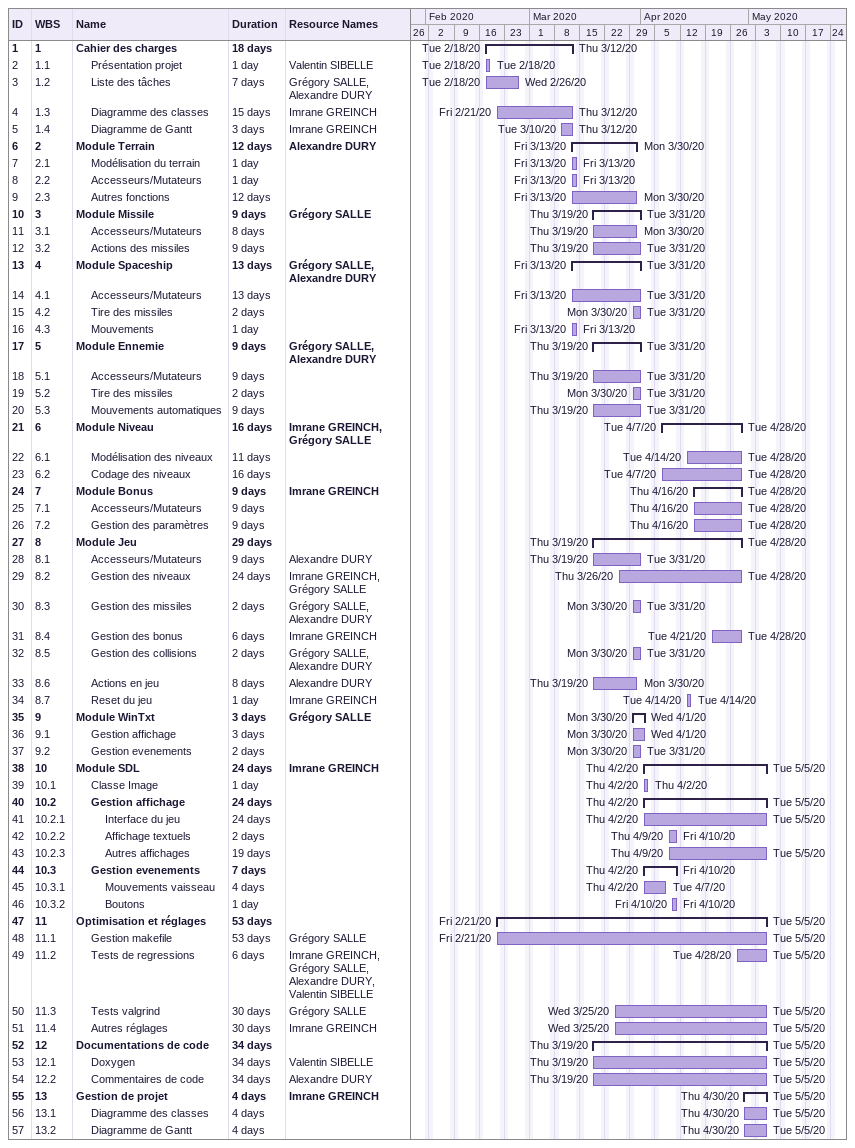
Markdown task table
| ID | WBS | Task | Duration | Start | Finish | Resources |
|---|---|---|---|---|---|---|
| 1 | 1 | **Cahier des charges** | 18d | 2020-02-18 | 2020-03-12 |  |
| 2 | 1.1 | Présentation projet | 1d | 2020-02-18 | 2020-02-18 | Valentin SIBELLE |
| 3 | 1.2 | Liste des tâches | 7d | 2020-02-18 | 2020-02-26 | Grégory SALLE, Alexandre DURY |
| 4 | 1.3 | Diagramme des classes | 15d | 2020-02-21 | 2020-03-12 | Imrane GREINCH |
| 5 | 1.4 | Diagramme de Gantt | 3d | 2020-03-10 | 2020-03-12 | Imrane GREINCH |
| 6 | 2 | **Module Terrain** | 12d | 2020-03-13 | 2020-03-30 | Alexandre DURY |
| 7 | 2.1 | Modélisation du terrain | 1d | 2020-03-13 | 2020-03-13 |  |
| 8 | 2.2 | Accesseurs/Mutateurs | 1d | 2020-03-13 | 2020-03-13 |  |
| 9 | 2.3 | Autres fonctions | 12d | 2020-03-13 | 2020-03-30 |  |
| 10 | 3 | **Module Missile** | 9d | 2020-03-19 | 2020-03-31 | Grégory SALLE |
| 11 | 3.1 | Accesseurs/Mutateurs | 8d | 2020-03-19 | 2020-03-30 |  |
| 12 | 3.2 | Actions des missiles | 9d | 2020-03-19 | 2020-03-31 |  |
| 13 | 4 | **Module Spaceship** | 13d | 2020-03-13 | 2020-03-31 | Grégory SALLE, Alexandre DURY |
| 14 | 4.1 | Accesseurs/Mutateurs | 13d | 2020-03-13 | 2020-03-31 |  |
| 15 | 4.2 | Tire des missiles | 2d | 2020-03-30 | 2020-03-31 |  |
| 16 | 4.3 | Mouvements | 1d | 2020-03-13 | 2020-03-13 |  |
| 17 | 5 | **Module Ennemie** | 9d | 2020-03-19 | 2020-03-31 | Grégory SALLE, Alexandre DURY |
| 18 | 5.1 | Accesseurs/Mutateurs | 9d | 2020-03-19 | 2020-03-31 |  |
| 19 | 5.2 | Tire des missiles | 2d | 2020-03-30 | 2020-03-31 |  |
| 20 | 5.3 | Mouvements automatiques | 9d | 2020-03-19 | 2020-03-31 |  |
| 21 | 6 | **Module Niveau** | 16d | 2020-04-07 | 2020-04-28 | Imrane GREINCH, Grégory SALLE |
| 22 | 6.1 | Modélisation des niveaux | 11d | 2020-04-14 | 2020-04-28 |  |
| 23 | 6.2 | Codage des niveaux | 16d | 2020-04-07 | 2020-04-28 |  |
| 24 | 7 | **Module Bonus** | 9d | 2020-04-16 | 2020-04-28 | Imrane GREINCH |
| 25 | 7.1 | Accesseurs/Mutateurs | 9d | 2020-04-16 | 2020-04-28 |  |
| 26 | 7.2 | Gestion des paramètres | 9d | 2020-04-16 | 2020-04-28 |  |
| 27 | 8 | **Module Jeu** | 29d | 2020-03-19 | 2020-04-28 |  |
| 28 | 8.1 | Accesseurs/Mutateurs | 9d | 2020-03-19 | 2020-03-31 | Alexandre DURY |
| 29 | 8.2 | Gestion des niveaux | 24d | 2020-03-26 | 2020-04-28 | Imrane GREINCH, Grégory SALLE |
| 30 | 8.3 | Gestion des missiles | 2d | 2020-03-30 | 2020-03-31 | Grégory SALLE, Alexandre DURY |
| 31 | 8.4 | Gestion des bonus | 6d | 2020-04-21 | 2020-04-28 | Imrane GREINCH |
| 32 | 8.5 | Gestion des collisions | 2d | 2020-03-30 | 2020-03-31 | Grégory SALLE, Alexandre DURY |
| 33 | 8.6 | Actions en jeu | 8d | 2020-03-19 | 2020-03-30 | Alexandre DURY |
| 34 | 8.7 | Reset du jeu | 1d | 2020-04-14 | 2020-04-14 | Imrane GREINCH |
| 35 | 9 | **Module WinTxt** | 3d | 2020-03-30 | 2020-04-01 | Grégory SALLE |
| 36 | 9.1 | Gestion affichage | 3d | 2020-03-30 | 2020-04-01 |  |
| 37 | 9.2 | Gestion evenements | 2d | 2020-03-30 | 2020-03-31 |  |
| 38 | 10 | **Module SDL** | 24d | 2020-04-02 | 2020-05-05 | Imrane GREINCH |
| 39 | 10.1 | Classe Image | 1d | 2020-04-02 | 2020-04-02 |  |
| 40 | 10.2 | **Gestion affichage** | 24d | 2020-04-02 | 2020-05-05 |  |
| 41 | 10.2.1 | Interface du jeu | 24d | 2020-04-02 | 2020-05-05 |  |
| 42 | 10.2.2 | Affichage textuels | 2d | 2020-04-09 | 2020-04-10 |  |
| 43 | 10.2.3 | Autres affichages | 19d | 2020-04-09 | 2020-05-05 |  |
| 44 | 10.3 | **Gestion evenements** | 7d | 2020-04-02 | 2020-04-10 |  |
| 45 | 10.3.1 | Mouvements vaisseau | 4d | 2020-04-02 | 2020-04-07 |  |
| 46 | 10.3.2 | Boutons | 1d | 2020-04-10 | 2020-04-10 |  |
| 47 | 11 | **Optimisation et réglages** | 53d | 2020-02-21 | 2020-05-05 |  |
| 48 | 11.1 | Gestion makefile | 53d | 2020-02-21 | 2020-05-05 | Grégory SALLE |
| 49 | 11.2 | Tests de regressions | 6d | 2020-04-28 | 2020-05-05 | Imrane GREINCH, Grégory SALLE, Alexandre DURY, Valentin SIBELLE |
| 50 | 11.3 | Tests valgrind | 30d | 2020-03-25 | 2020-05-05 | Grégory SALLE |
| 51 | 11.4 | Autres réglages | 30d | 2020-03-25 | 2020-05-05 | Imrane GREINCH |
| 52 | 12 | **Documentations de code** | 34d | 2020-03-19 | 2020-05-05 |  |
| 53 | 12.1 | Doxygen | 34d | 2020-03-19 | 2020-05-05 | Valentin SIBELLE |
| 54 | 12.2 | Commentaires de code | 34d | 2020-03-19 | 2020-05-05 | Alexandre DURY |
| 55 | 13 | **Gestion de projet** | 4d | 2020-04-30 | 2020-05-05 | Imrane GREINCH |
| 56 | 13.1 | Diagramme des classes | 4d | 2020-04-30 | 2020-05-05 |  |
| 57 | 13.2 | Diagramme de Gantt | 4d | 2020-04-30 | 2020-05-05 |  |
